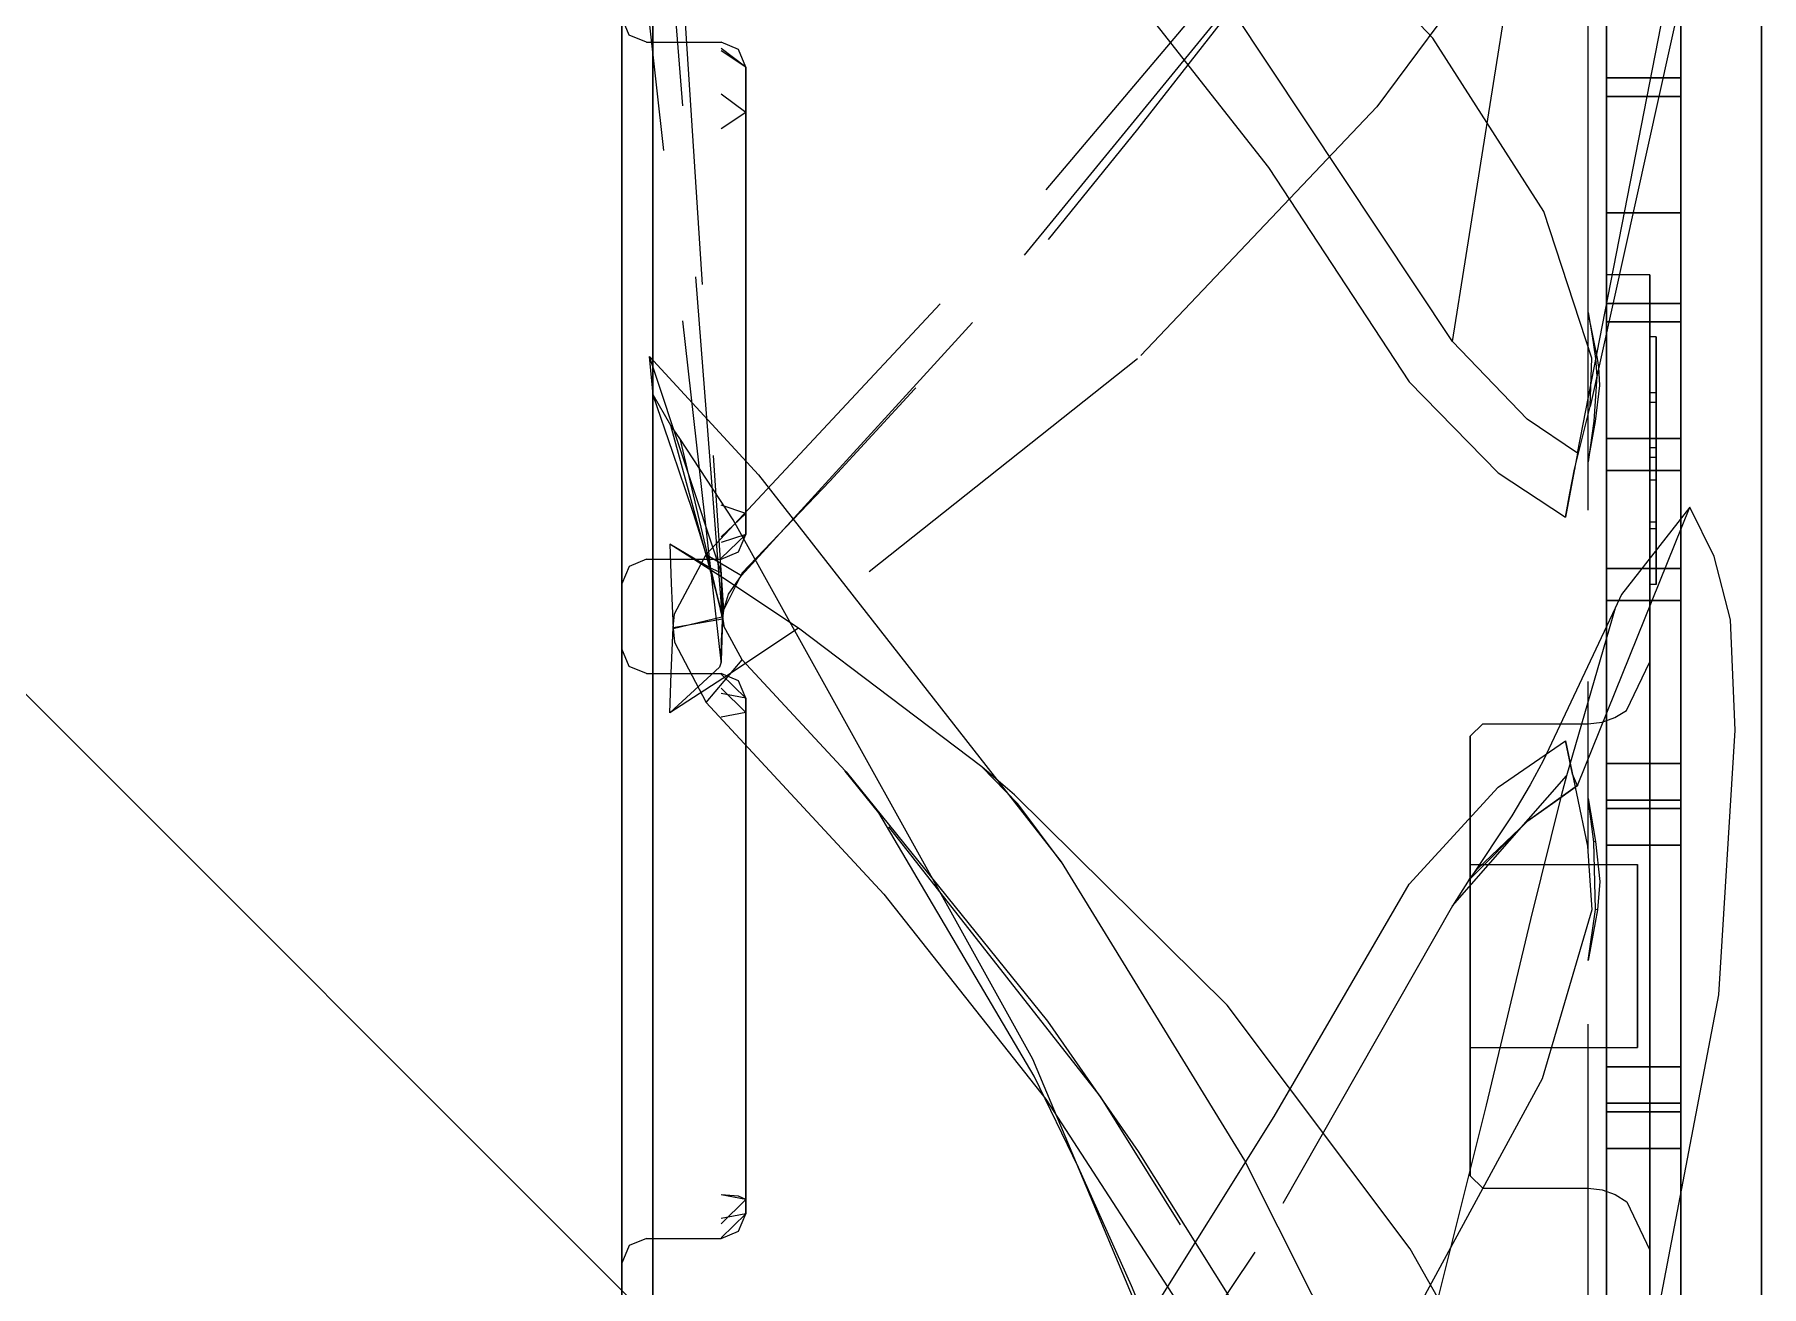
# Model space of a CAD drawing. Header units: metres. Extents: x -6 to 410, y 10 to 287.
# Drawn here: x 24.86 to 39.98, y 213.9 to 224.87 of the extents above; entities that cross this region are included whole.
import ezdxf

# ---------------------------------------------------------------- set-up
doc = ezdxf.new("R2010")
doc.units = ezdxf.units.M
doc.linetypes.add('CENTER2', pattern=[12.5, 8, -1.5, 1.5, -1.5])
doc.linetypes.add('DASHED', pattern=[4.5, 3, -1.5])
for name, color, linetype in [('DIM', 2, 'Continuous'), ('HIDDEN', 9, 'DASHED'), ('VISIBLE', 3, 'Continuous')]:
    doc.layers.add(name, color=color, linetype=linetype)

msp = doc.modelspace()

# ---------------------------------------------------------------- linework, layer by layer
at = {"layer": 'CENTER2', "color": 3, "linetype": 'CENTER2'}
msp.add_line((38.459, 170.7), (38.459, 240.122), dxfattribs=at)
at = {"layer": 'DIM', "color": 2}
msp.add_line((37.385, 206.485), (13.58, 230.29), dxfattribs=at)
at = {"layer": 'HIDDEN'}
for p, q in [((30.507, 225.67), (30.889, 219.827)), ((38.621, 225.58), (38.621, 223.303)), ((38.621, 223.303), (38.621, 225.58)), ((39.272, 223.303), (39.272, 225.58)), ((39.272, 225.58), (39.272, 223.303)), ((30.881, 219.754), (30.43, 225.561)), ((30.868, 219.378), (30.241, 224.974)), ((30, 224.504), (30, 224.903)), ((30, 224.903), (30, 224.504)), ((30.217, 224.798), (30.868, 224.798)), ((30.217, 224.798), (30.868, 224.798)), ((31.084, 224.182), (31.084, 224.581)), ((31.084, 224.581), (31.084, 224.182)), ((38.621, 224.485), (38.621, 222.512)), ((38.621, 222.512), (38.621, 224.485)), ((39.272, 224.485), (38.621, 224.485)), ((38.621, 224.485), (39.272, 224.485)), ((39.272, 222.512), (39.272, 224.485)), ((39.272, 224.485), (39.272, 222.512)), ((38.621, 222.35), (38.621, 224.322)), ((38.621, 224.322), (38.621, 222.35)), ((38.621, 224.322), (39.272, 224.322)), ((39.272, 224.322), (38.621, 224.322)), ((39.272, 224.322), (39.272, 222.35)), ((39.272, 222.35), (39.272, 224.322)), ((39.272, 223.303), (38.621, 223.303)), ((38.621, 223.303), (39.272, 223.303)), ((39.001, 222.762), (38.621, 222.762)), ((38.621, 222.512), (39.272, 222.512)), ((39.272, 222.512), (38.621, 222.512)), ((39.272, 222.35), (38.621, 222.35)), ((38.621, 222.35), (39.272, 222.35)), ((39.055, 222.22), (39.001, 222.22)), ((30.868, 220.159), (30.241, 222.046)), ((39.001, 221.732), (39.055, 221.732)), ((39.001, 221.647), (39.001, 221.732)), ((39.001, 221.732), (39.055, 221.732)), ((39.001, 221.732), (39.001, 221.647)), ((39.001, 221.647), (39.055, 221.647)), ((39.001, 221.647), (39.055, 221.647)), ((39.001, 221.647), (39.055, 221.647)), ((39.001, 221.647), (39.055, 221.647)), ((39.001, 221.647), (39.001, 221.25)), ((39.001, 221.25), (39.001, 221.647)), ((39.055, 221.732), (39.055, 221.647)), ((39.055, 221.647), (39.055, 221.732)), ((39.055, 221.25), (39.055, 221.647)), ((39.055, 221.647), (39.055, 221.25)), ((38.621, 221.33), (38.621, 220.191)), ((38.621, 220.191), (38.621, 221.33)), ((39.272, 221.33), (38.621, 221.33)), ((38.621, 221.33), (39.272, 221.33)), ((39.001, 221.25), (39.055, 221.25)), ((39.001, 221.25), (39.055, 221.25)), ((39.001, 221.25), (39.001, 221.165)), ((39.001, 221.25), (39.055, 221.25)), ((39.001, 221.165), (39.001, 221.25)), ((39.001, 221.25), (39.055, 221.25)), ((39.055, 221.165), (39.055, 221.25)), ((39.055, 221.25), (39.055, 221.165)), ((39.272, 220.191), (39.272, 221.33)), ((39.272, 221.33), (39.272, 220.191)), ((38.621, 219.909), (38.621, 221.048)), ((38.621, 221.048), (38.621, 219.909)), ((38.621, 221.048), (39.272, 221.048)), ((39.272, 221.048), (38.621, 221.048)), ((39.001, 221.165), (39.055, 221.165)), ((39.001, 221.165), (39.055, 221.165)), ((39.001, 221.052), (39.055, 221.052)), ((39.001, 220.967), (39.001, 221.052)), ((39.001, 221.052), (39.055, 221.052)), ((39.001, 221.052), (39.001, 220.542)), ((39.055, 221.052), (39.055, 220.542)), ((39.055, 220.967), (39.055, 221.052)), ((39.272, 221.048), (39.272, 219.909)), ((39.272, 219.909), (39.272, 221.048)), ((39.001, 220.967), (39.055, 220.967)), ((39.001, 220.967), (39.055, 220.967)), ((39.001, 220.967), (39.055, 220.967)), ((39.001, 220.542), (39.001, 220.967)), ((39.001, 220.967), (39.055, 220.967)), ((39.001, 220.967), (39.001, 220.599)), ((39.001, 220.599), (39.001, 220.967)), ((39.055, 220.599), (39.055, 220.967)), ((39.055, 220.967), (39.055, 220.599)), ((39.055, 220.542), (39.055, 220.967)), ((31.084, 220.673), (31.084, 220.489)), ((31.084, 220.489), (31.084, 220.673)), ((38.367, 218.291), (39.351, 220.728)), ((39.001, 220.599), (39.055, 220.599)), ((39.001, 220.599), (39.055, 220.599)), ((39.001, 220.542), (39.055, 220.542)), ((39.001, 220.542), (39.055, 220.542)), ((30, 220.26), (30, 220.076)), ((30, 220.076), (30, 220.26)), ((30.217, 220.272), (30.868, 220.272)), ((30.217, 220.272), (30.868, 220.272)), ((30.881, 219.784), (30.762, 220.222)), ((38.621, 220.191), (39.272, 220.191)), ((39.272, 220.191), (38.621, 220.191)), ((39.055, 220.051), (39.001, 220.051)), ((30.861, 219.829), (30.889, 219.713)), ((39.272, 219.909), (38.621, 219.909)), ((38.621, 219.909), (39.272, 219.909)), ((30, 219.354), (30, 219.478)), ((30, 219.478), (30, 219.354)), ((30.217, 219.271), (30.868, 219.271)), ((30.217, 219.271), (30.868, 219.271)), ((31.084, 218.93), (31.084, 219.054)), ((31.084, 219.054), (31.084, 218.93)), ((37.537, 218.831), (38.459, 218.831)), ((38.621, 218.483), (38.621, 218.088)), ((38.621, 218.088), (38.621, 218.483)), ((39.272, 218.483), (38.621, 218.483)), ((38.621, 218.483), (39.272, 218.483)), ((39.272, 218.088), (39.272, 218.483)), ((39.272, 218.483), (39.272, 218.088)), ((37.272, 217.237), (38.269, 218.375)), ((38.621, 217.767), (38.621, 218.163)), ((38.621, 218.163), (38.621, 217.767)), ((38.621, 218.163), (39.272, 218.163)), ((39.272, 218.163), (38.621, 218.163)), ((38.621, 218.088), (39.272, 218.088)), ((39.272, 218.088), (38.621, 218.088)), ((39.272, 218.163), (39.272, 217.767)), ((39.272, 217.767), (39.272, 218.163)), ((39.272, 217.767), (38.621, 217.767)), ((38.621, 217.767), (39.272, 217.767)), ((37.428, 217.598), (38.892, 217.598)), ((37.428, 215.998), (38.892, 215.998)), ((38.621, 215.433), (38.621, 215.829)), ((38.621, 215.829), (38.621, 215.433)), ((38.621, 215.829), (39.272, 215.829)), ((39.272, 215.829), (38.621, 215.829)), ((39.272, 215.829), (39.272, 215.433)), ((39.272, 215.433), (39.272, 215.829)), ((38.621, 215.508), (38.621, 215.113)), ((38.621, 215.113), (38.621, 215.508)), ((39.272, 215.508), (38.621, 215.508)), ((38.621, 215.508), (39.272, 215.508)), ((39.272, 215.113), (39.272, 215.508)), ((39.272, 215.508), (39.272, 215.113)), ((39.272, 215.433), (38.621, 215.433)), ((38.621, 215.433), (39.272, 215.433)), ((38.621, 215.113), (39.272, 215.113)), ((39.272, 215.113), (38.621, 215.113)), ((37.537, 214.765), (38.459, 214.765)), ((31.084, 214.542), (31.084, 214.666)), ((31.084, 214.666), (31.084, 214.542)), ((30, 214.117), (30, 214.241)), ((30, 214.241), (30, 214.117)), ((30.217, 214.325), (30.868, 214.325)), ((30.217, 214.325), (30.868, 214.325))]:
    msp.add_line(p, q, dxfattribs=at)
for points in [[(30, 203.893), (30, 204.216), (30, 205.171), (30, 206.708), (30, 208.752), (30, 211.199), (30, 213.926), (30, 216.798), (30, 219.669), (30, 222.397), (30, 224.844), (30, 226.887), (30, 228.425), (30, 229.379), (30, 229.703)], [(38.493, 222.031), (38.071, 223.316), (37.1, 224.834), (35.799, 226.216), (34.137, 227.353), (31.546, 228.425)], [(30, 227.534), (30, 227.265), (30, 226.471), (30, 225.192), (30, 223.492), (30, 221.456), (30, 219.187), (30, 216.798), (30, 214.409), (30, 212.14), (30, 210.104), (30, 208.404), (30, 207.125), (30, 206.331), (30, 206.062)], [(30, 206.062), (30, 206.331), (30, 207.125), (30, 208.404), (30, 210.104), (30, 212.14), (30, 214.409), (30, 216.798), (30, 219.187), (30, 221.456), (30, 223.492), (30, 225.192), (30, 226.471), (30, 227.265), (30, 227.534)], [(37.272, 227.482), (35.422, 225.257), (32.562, 221.76), (31.822, 220.955), (31.053, 220.154)], [(30.271, 227.263), (30.271, 227), (30.271, 226.226), (30.271, 224.98), (30.271, 223.323), (30.271, 221.338), (30.271, 219.127), (30.271, 216.798), (30.271, 214.469), (30.271, 212.257), (30.271, 210.273), (30.271, 208.616), (30.271, 207.369), (30.271, 206.595), (30.271, 206.333)], [(30.271, 206.333), (30.271, 206.595), (30.271, 207.369), (30.271, 208.616), (30.271, 210.273), (30.271, 212.257), (30.271, 214.469), (30.271, 216.798), (30.271, 219.127), (30.271, 221.338), (30.271, 223.323), (30.271, 224.98), (30.271, 226.226), (30.271, 227), (30.271, 227.263)], [(30.739, 220.314), (33.716, 223.505), (36.893, 227.267)], [(31.048, 220.128), (33.734, 223.071), (34.518, 224.038), (35.594, 225.417), (37.208, 227.321)], [(38.621, 206.333), (38.621, 206.595), (38.621, 207.369), (38.621, 208.616), (38.621, 210.273), (38.621, 212.257), (38.621, 214.469), (38.621, 216.798), (38.621, 219.127), (38.621, 221.338), (38.621, 223.323), (38.621, 224.98), (38.621, 226.226), (38.621, 227), (38.621, 227.263)], [(38.621, 227.263), (38.621, 227), (38.621, 226.226), (38.621, 224.98), (38.621, 223.323), (38.621, 221.338), (38.621, 219.127), (38.621, 216.798), (38.621, 214.469), (38.621, 212.257), (38.621, 210.273), (38.621, 208.616), (38.621, 207.369), (38.621, 206.595), (38.621, 206.333)], [(38.493, 227.134), (38.028, 226.139), (36.609, 224.231), (34.513, 222.026), (31.546, 219.669)], [(38.621, 225.58), (38.621, 225.569), (38.621, 225.548), (38.621, 225.516), (38.621, 225.473), (38.621, 225.42), (38.621, 225.356), (38.621, 225.283), (38.621, 225.198), (38.621, 225.104), (38.621, 225), (38.621, 224.886), (38.621, 224.762), (38.621, 224.628), (38.621, 224.485)], [(38.621, 224.485), (38.621, 224.628), (38.621, 224.762), (38.621, 224.886), (38.621, 225), (38.621, 225.104), (38.621, 225.198), (38.621, 225.283), (38.621, 225.356), (38.621, 225.42), (38.621, 225.473), (38.621, 225.516), (38.621, 225.548), (38.621, 225.569), (38.621, 225.58)], [(39.272, 224.485), (39.272, 224.628), (39.272, 224.762), (39.272, 224.886), (39.272, 225), (39.272, 225.104), (39.272, 225.198), (39.272, 225.283), (39.272, 225.356), (39.272, 225.42), (39.272, 225.473), (39.272, 225.516), (39.272, 225.548), (39.272, 225.569), (39.272, 225.58)], [(39.272, 225.58), (39.272, 225.569), (39.272, 225.548), (39.272, 225.516), (39.272, 225.473), (39.272, 225.42), (39.272, 225.356), (39.272, 225.283), (39.272, 225.198), (39.272, 225.104), (39.272, 225), (39.272, 224.886), (39.272, 224.762), (39.272, 224.628), (39.272, 224.485)], [(30.217, 224.798), (30.065, 224.86), (30, 225.015)], [(30.217, 224.798), (30.065, 224.86), (30, 225.015)], [(30, 224.865), (30, 224.609), (30, 224.346), (30, 224.078), (30, 223.804), (30, 223.525), (30, 223.241), (30, 222.952), (30, 222.659), (30, 222.361), (30, 222.059), (30, 221.753), (30, 221.444), (30, 221.131), (30, 220.815)], [(30, 220.815), (30, 221.131), (30, 221.444), (30, 221.753), (30, 222.059), (30, 222.361), (30, 222.659), (30, 222.952), (30, 223.241), (30, 223.525), (30, 223.804), (30, 224.078), (30, 224.346), (30, 224.609), (30, 224.865)], [(31.084, 224.581), (31.021, 224.734), (30.868, 224.798)], [(31.084, 224.581), (31.021, 224.734), (30.868, 224.798)], [(31.084, 224.581), (30.868, 224.742)], [(31.084, 224.581), (30.868, 224.742)], [(31.084, 224.581), (30.868, 224.723)], [(31.084, 224.581), (30.868, 224.723)], [(31.084, 224.581), (31.084, 224.333), (31.084, 224.08), (31.084, 223.821), (31.084, 223.557), (31.084, 223.288), (31.084, 223.014), (31.084, 222.735), (31.084, 222.452), (31.084, 222.165), (31.084, 221.874), (31.084, 221.579), (31.084, 221.28), (31.084, 220.978), (31.084, 220.673)], [(31.084, 220.673), (31.084, 220.978), (31.084, 221.28), (31.084, 221.579), (31.084, 221.874), (31.084, 222.165), (31.084, 222.452), (31.084, 222.735), (31.084, 223.014), (31.084, 223.288), (31.084, 223.557), (31.084, 223.821), (31.084, 224.08), (31.084, 224.333), (31.084, 224.581)], [(30, 223.898), (30, 223.936), (30, 223.977), (30, 224.02), (30, 224.066), (30, 224.113), (30, 224.161), (30, 224.209), (30, 224.256), (30, 224.303), (30, 224.349), (30, 224.392), (30, 224.433), (30, 224.47), (30, 224.504)], [(30, 224.504), (30, 224.47), (30, 224.433), (30, 224.392), (30, 224.349), (30, 224.303), (30, 224.256), (30, 224.209), (30, 224.161), (30, 224.113), (30, 224.066), (30, 224.02), (30, 223.977), (30, 223.936), (30, 223.898)], [(31.084, 224.182), (30.868, 224.343)], [(31.084, 224.182), (30.868, 224.343)], [(38.621, 224.322), (38.621, 224.16), (38.621, 223.989), (38.621, 223.81), (38.621, 223.622), (38.621, 223.425), (38.621, 223.221), (38.621, 223.009), (38.621, 222.79), (38.621, 222.563), (38.621, 222.329), (38.621, 222.088), (38.621, 221.842), (38.621, 221.589), (38.621, 221.33)], [(38.621, 221.33), (38.621, 221.589), (38.621, 221.842), (38.621, 222.088), (38.621, 222.329), (38.621, 222.563), (38.621, 222.79), (38.621, 223.009), (38.621, 223.221), (38.621, 223.425), (38.621, 223.622), (38.621, 223.81), (38.621, 223.989), (38.621, 224.16), (38.621, 224.322)], [(39.272, 221.33), (39.272, 221.589), (39.272, 221.842), (39.272, 222.088), (39.272, 222.329), (39.272, 222.563), (39.272, 222.79), (39.272, 223.009), (39.272, 223.221), (39.272, 223.425), (39.272, 223.622), (39.272, 223.81), (39.272, 223.989), (39.272, 224.16), (39.272, 224.322)], [(39.272, 224.322), (39.272, 224.16), (39.272, 223.989), (39.272, 223.81), (39.272, 223.622), (39.272, 223.425), (39.272, 223.221), (39.272, 223.009), (39.272, 222.79), (39.272, 222.563), (39.272, 222.329), (39.272, 222.088), (39.272, 221.842), (39.272, 221.589), (39.272, 221.33)], [(31.084, 224.182), (30.868, 224.04)], [(31.084, 224.182), (30.868, 224.04)], [(31.084, 220.489), (31.084, 220.777), (31.084, 221.062), (31.084, 221.344), (31.084, 221.623), (31.084, 221.898), (31.084, 222.17), (31.084, 222.437), (31.084, 222.7), (31.084, 222.959), (31.084, 223.214), (31.084, 223.463), (31.084, 223.708), (31.084, 223.948), (31.084, 224.182)], [(31.084, 224.182), (31.084, 223.948), (31.084, 223.708), (31.084, 223.463), (31.084, 223.214), (31.084, 222.959), (31.084, 222.7), (31.084, 222.437), (31.084, 222.17), (31.084, 221.898), (31.084, 221.623), (31.084, 221.344), (31.084, 221.062), (31.084, 220.777), (31.084, 220.489)], [(30, 220.347), (30, 220.624), (30, 220.898), (30, 221.169), (30, 221.437), (30, 221.702), (30, 221.963), (30, 222.22), (30, 222.473), (30, 222.722), (30, 222.967), (30, 223.207), (30, 223.442), (30, 223.673), (30, 223.898)], [(30, 223.898), (30, 223.673), (30, 223.442), (30, 223.207), (30, 222.967), (30, 222.722), (30, 222.473), (30, 222.22), (30, 221.963), (30, 221.702), (30, 221.437), (30, 221.169), (30, 220.898), (30, 220.624), (30, 220.347)], [(38.621, 222.512), (38.621, 222.614), (38.621, 222.71), (38.621, 222.798), (38.621, 222.88), (38.621, 222.955), (38.621, 223.022), (38.621, 223.083), (38.621, 223.136), (38.621, 223.182), (38.621, 223.221), (38.621, 223.253), (38.621, 223.277), (38.621, 223.293), (38.621, 223.303)], [(38.621, 223.303), (38.621, 223.293), (38.621, 223.277), (38.621, 223.253), (38.621, 223.221), (38.621, 223.182), (38.621, 223.136), (38.621, 223.083), (38.621, 223.022), (38.621, 222.955), (38.621, 222.88), (38.621, 222.798), (38.621, 222.71), (38.621, 222.614), (38.621, 222.512)], [(39.272, 223.303), (39.272, 223.293), (39.272, 223.277), (39.272, 223.253), (39.272, 223.221), (39.272, 223.182), (39.272, 223.136), (39.272, 223.083), (39.272, 223.022), (39.272, 222.955), (39.272, 222.88), (39.272, 222.798), (39.272, 222.71), (39.272, 222.614), (39.272, 222.512)], [(39.272, 222.512), (39.272, 222.614), (39.272, 222.71), (39.272, 222.798), (39.272, 222.88), (39.272, 222.955), (39.272, 223.022), (39.272, 223.083), (39.272, 223.136), (39.272, 223.182), (39.272, 223.221), (39.272, 223.253), (39.272, 223.277), (39.272, 223.293), (39.272, 223.303)], [(38.621, 222.762), (38.621, 222.613), (38.621, 222.172), (38.621, 221.461), (38.621, 220.517), (38.621, 219.386), (38.621, 218.125), (38.621, 216.798), (38.621, 215.471), (38.621, 214.21), (38.621, 213.079), (38.621, 212.135), (38.621, 211.424), (38.621, 210.983), (38.621, 210.833)], [(38.621, 210.833), (38.621, 210.983), (38.621, 211.424), (38.621, 212.135), (38.621, 213.079), (38.621, 214.21), (38.621, 215.471), (38.621, 216.798), (38.621, 218.125), (38.621, 219.386), (38.621, 220.517), (38.621, 221.461), (38.621, 222.172), (38.621, 222.613), (38.621, 222.762)], [(39.001, 210.833), (39.001, 210.983), (39.001, 211.424), (39.001, 212.135), (39.001, 213.079), (39.001, 214.21), (39.001, 215.471), (39.001, 216.798), (39.001, 218.125), (39.001, 219.386), (39.001, 220.517), (39.001, 221.461), (39.001, 222.172), (39.001, 222.613), (39.001, 222.762)], [(39.001, 222.762), (39.001, 222.613), (39.001, 222.172), (39.001, 221.461), (39.001, 220.517), (39.001, 219.386), (39.001, 218.125), (39.001, 216.798), (39.001, 215.471), (39.001, 214.21), (39.001, 213.079), (39.001, 212.135), (39.001, 211.424), (39.001, 210.983), (39.001, 210.833)], [(38.459, 222.433), (38.494, 222.228), (38.523, 222.028)], [(38.542, 222.03), (38.459, 222.433)], [(38.621, 220.191), (38.621, 220.377), (38.621, 220.559), (38.621, 220.736), (38.621, 220.909), (38.621, 221.077), (38.621, 221.241), (38.621, 221.399), (38.621, 221.552), (38.621, 221.699), (38.621, 221.841), (38.621, 221.977), (38.621, 222.108), (38.621, 222.232), (38.621, 222.35)], [(38.621, 222.35), (38.621, 222.232), (38.621, 222.108), (38.621, 221.977), (38.621, 221.841), (38.621, 221.699), (38.621, 221.552), (38.621, 221.399), (38.621, 221.241), (38.621, 221.077), (38.621, 220.909), (38.621, 220.736), (38.621, 220.559), (38.621, 220.377), (38.621, 220.191)], [(39.272, 222.35), (39.272, 222.232), (39.272, 222.108), (39.272, 221.977), (39.272, 221.841), (39.272, 221.699), (39.272, 221.552), (39.272, 221.399), (39.272, 221.241), (39.272, 221.077), (39.272, 220.909), (39.272, 220.736), (39.272, 220.559), (39.272, 220.377), (39.272, 220.191)], [(39.272, 220.191), (39.272, 220.377), (39.272, 220.559), (39.272, 220.736), (39.272, 220.909), (39.272, 221.077), (39.272, 221.241), (39.272, 221.399), (39.272, 221.552), (39.272, 221.699), (39.272, 221.841), (39.272, 221.977), (39.272, 222.108), (39.272, 222.232), (39.272, 222.35)], [(39.001, 220.051), (39.001, 220.078), (39.001, 220.159), (39.001, 220.288), (39.001, 220.46), (39.001, 220.665), (39.001, 220.894), (39.001, 221.136), (39.001, 221.377), (39.001, 221.606), (39.001, 221.812), (39.001, 221.984), (39.001, 222.113), (39.001, 222.193), (39.001, 222.22)], [(39.001, 222.22), (39.001, 222.193), (39.001, 222.113), (39.001, 221.984), (39.001, 221.812), (39.001, 221.606), (39.001, 221.377), (39.001, 221.136), (39.001, 220.894), (39.001, 220.665), (39.001, 220.46), (39.001, 220.288), (39.001, 220.159), (39.001, 220.078), (39.001, 220.051)], [(39.055, 222.22), (39.055, 222.193), (39.055, 222.113), (39.055, 221.984), (39.055, 221.812), (39.055, 221.606), (39.055, 221.377), (39.055, 221.136), (39.055, 220.894), (39.055, 220.665), (39.055, 220.46), (39.055, 220.288), (39.055, 220.159), (39.055, 220.078), (39.055, 220.051)], [(39.055, 220.051), (39.055, 220.078), (39.055, 220.159), (39.055, 220.288), (39.055, 220.46), (39.055, 220.665), (39.055, 220.894), (39.055, 221.136), (39.055, 221.377), (39.055, 221.606), (39.055, 221.812), (39.055, 221.984), (39.055, 222.113), (39.055, 222.193), (39.055, 222.22)], [(38.478, 221.614), (38.493, 222.031)], [(38.523, 222.028), (38.535, 221.874)], [(38.552, 221.953), (38.542, 222.03)], [(38.621, 221.048), (38.621, 220.876), (38.621, 220.701), (38.621, 220.525), (38.621, 220.347), (38.621, 220.167), (38.621, 219.985), (38.621, 219.802), (38.621, 219.617), (38.621, 219.431), (38.621, 219.244), (38.621, 219.055), (38.621, 218.866), (38.621, 218.675), (38.621, 218.483)], [(38.621, 218.483), (38.621, 218.675), (38.621, 218.866), (38.621, 219.055), (38.621, 219.244), (38.621, 219.431), (38.621, 219.617), (38.621, 219.802), (38.621, 219.985), (38.621, 220.167), (38.621, 220.347), (38.621, 220.525), (38.621, 220.701), (38.621, 220.876), (38.621, 221.048)], [(39.272, 218.483), (39.272, 218.675), (39.272, 218.866), (39.272, 219.055), (39.272, 219.244), (39.272, 219.431), (39.272, 219.617), (39.272, 219.802), (39.272, 219.985), (39.272, 220.167), (39.272, 220.347), (39.272, 220.525), (39.272, 220.701), (39.272, 220.876), (39.272, 221.048)], [(39.272, 221.048), (39.272, 220.876), (39.272, 220.701), (39.272, 220.525), (39.272, 220.347), (39.272, 220.167), (39.272, 219.985), (39.272, 219.802), (39.272, 219.617), (39.272, 219.431), (39.272, 219.244), (39.272, 219.055), (39.272, 218.866), (39.272, 218.675), (39.272, 218.483)], [(30, 220.815), (30, 220.767), (30, 220.719), (30, 220.669), (30, 220.62), (30, 220.572), (30, 220.525), (30, 220.48), (30, 220.437), (30, 220.397), (30, 220.361), (30, 220.329), (30, 220.301), (30, 220.278), (30, 220.26)], [(30, 220.26), (30, 220.278), (30, 220.301), (30, 220.329), (30, 220.361), (30, 220.397), (30, 220.437), (30, 220.48), (30, 220.525), (30, 220.572), (30, 220.62), (30, 220.669), (30, 220.719), (30, 220.767), (30, 220.815)], [(31.084, 220.673), (30.868, 220.744)], [(31.084, 220.673), (30.868, 220.744)], [(38.261, 220.64), (38.3, 220.849)], [(31.084, 220.673), (30.868, 220.467)], [(31.084, 220.673), (30.868, 220.467)], [(39.351, 220.728), (38.753, 219.962)], [(39.564, 220.296), (39.351, 220.728)], [(31.084, 220.489), (30.868, 220.418)], [(31.084, 220.489), (30.868, 220.282)], [(31.084, 220.489), (30.868, 220.418)], [(31.084, 220.489), (30.868, 220.282)], [(30.868, 220.272), (31.021, 220.335), (31.084, 220.489)], [(30.868, 220.272), (31.021, 220.335), (31.084, 220.489)], [(30, 220.055), (30, 220.057), (30, 220.062), (30, 220.07), (30, 220.082), (30, 220.097), (30, 220.114), (30, 220.135), (30, 220.159), (30, 220.185), (30, 220.214), (30, 220.244), (30, 220.277), (30, 220.311), (30, 220.347)], [(30, 220.347), (30, 220.311), (30, 220.277), (30, 220.244), (30, 220.214), (30, 220.185), (30, 220.159), (30, 220.135), (30, 220.114), (30, 220.097), (30, 220.082), (30, 220.07), (30, 220.062), (30, 220.057), (30, 220.055)], [(30.884, 220.108), (30.421, 220.403)], [(30.462, 219.793), (30.739, 220.314)], [(30.739, 220.314), (31.048, 220.128)], [(39.706, 219.74), (39.564, 220.296)], [(30.217, 220.272), (30.065, 220.209), (30, 220.055)], [(30.217, 220.272), (30.065, 220.209), (30, 220.055)], [(30.76, 220.23), (30.761, 220.225)], [(30.855, 220.157), (30.769, 220.197)], [(30.868, 220.158), (30.855, 220.157)], [(30.868, 220.159), (30.868, 220.158)], [(30.881, 219.784), (30.868, 220.159)], [(30.868, 220.158), (30.869, 220.11), (30.871, 220.017), (30.873, 219.966), (30.875, 219.923), (30.876, 219.879), (30.879, 219.827), (30.881, 219.782)], [(31.053, 220.154), (30.889, 219.827)], [(31.048, 220.128), (31.053, 220.154)], [(30, 220.076), (30, 220.073), (30, 220.071), (30, 220.068), (30, 220.066), (30, 220.064), (30, 220.062), (30, 220.06), (30, 220.059), (30, 220.058), (30, 220.057), (30, 220.056), (30, 220.055), (30, 220.055), (30, 220.055)], [(30, 220.055), (30, 220.055), (30, 220.055), (30, 220.056), (30, 220.057), (30, 220.058), (30, 220.059), (30, 220.06), (30, 220.062), (30, 220.064), (30, 220.066), (30, 220.068), (30, 220.071), (30, 220.073), (30, 220.076)], [(31.546, 219.669), (30.884, 220.108)], [(30.889, 219.819), (30.935, 219.965), (31.048, 220.128)], [(38.697, 219.843), (38.067, 218.508), (37.951, 218.296), (37.792, 218.026), (37.42, 217.468)], [(38.697, 219.842), (38.269, 218.375)], [(38.621, 218.088), (38.621, 218.224), (38.621, 218.359), (38.621, 218.493), (38.621, 218.627), (38.621, 218.76), (38.621, 218.892), (38.621, 219.023), (38.621, 219.153), (38.621, 219.282), (38.621, 219.41), (38.621, 219.537), (38.621, 219.662), (38.621, 219.787), (38.621, 219.909)], [(38.621, 219.909), (38.621, 219.787), (38.621, 219.662), (38.621, 219.537), (38.621, 219.41), (38.621, 219.282), (38.621, 219.153), (38.621, 219.023), (38.621, 218.892), (38.621, 218.76), (38.621, 218.627), (38.621, 218.493), (38.621, 218.359), (38.621, 218.224), (38.621, 218.088)], [(38.753, 219.962), (38.697, 219.842)], [(39.272, 219.909), (39.272, 219.787), (39.272, 219.662), (39.272, 219.537), (39.272, 219.41), (39.272, 219.282), (39.272, 219.153), (39.272, 219.023), (39.272, 218.892), (39.272, 218.76), (39.272, 218.627), (39.272, 218.493), (39.272, 218.359), (39.272, 218.224), (39.272, 218.088)], [(39.272, 218.088), (39.272, 218.224), (39.272, 218.359), (39.272, 218.493), (39.272, 218.627), (39.272, 218.76), (39.272, 218.892), (39.272, 219.023), (39.272, 219.153), (39.272, 219.282), (39.272, 219.41), (39.272, 219.537), (39.272, 219.662), (39.272, 219.787), (39.272, 219.909)], [(30.448, 219.674), (30.462, 219.793)], [(30.448, 219.674), (30.881, 219.75)], [(30.881, 219.754), (30.868, 219.378)], [(30.868, 219.371), (30.87, 219.458), (30.871, 219.515), (30.873, 219.565), (30.875, 219.608), (30.877, 219.653), (30.881, 219.75)], [(30.876, 219.766), (30.881, 219.782)], [(30.889, 219.827), (30.881, 219.754)], [(30.881, 219.75), (30.884, 219.784), (30.889, 219.819)], [(30.881, 219.782), (30.881, 219.784)], [(30.889, 219.713), (30.881, 219.784)], [(30.881, 219.782), (30.884, 219.748), (30.889, 219.713)], [(30.881, 219.75), (30.881, 219.754)], [(30.894, 219.687), (30.889, 219.713)], [(30.889, 219.713), (30.894, 219.687)], [(31.195, 200.027), (33.204, 202.152), (34.738, 204.21), (36.67, 207.511), (38.215, 210.946), (39.079, 213.71), (39.604, 216.458), (39.747, 218.774), (39.706, 219.74)], [(30.433, 219.273), (30.448, 219.674)], [(31.546, 219.669), (30.884, 219.227)], [(33.151, 218.454), (31.546, 219.669)], [(30, 219.478), (30, 219.48), (30, 219.481), (30, 219.482), (30, 219.483), (30, 219.484), (30, 219.485), (30, 219.486), (30, 219.486), (30, 219.487), (30, 219.487), (30, 219.488), (30, 219.488), (30, 219.488), (30, 219.488)], [(30, 219.488), (30, 219.486), (30, 219.48), (30, 219.469), (30, 219.455), (30, 219.436), (30, 219.414), (30, 219.389), (30, 219.36), (30, 219.328), (30, 219.294), (30, 219.257), (30, 219.218), (30, 219.178), (30, 219.137)], [(30, 219.137), (30, 219.178), (30, 219.218), (30, 219.257), (30, 219.294), (30, 219.328), (30, 219.36), (30, 219.389), (30, 219.414), (30, 219.436), (30, 219.455), (30, 219.469), (30, 219.48), (30, 219.486), (30, 219.488)], [(30, 219.488), (30, 219.488), (30, 219.488), (30, 219.488), (30, 219.487), (30, 219.487), (30, 219.486), (30, 219.486), (30, 219.485), (30, 219.484), (30, 219.483), (30, 219.482), (30, 219.481), (30, 219.48), (30, 219.478)], [(30.217, 219.271), (30.065, 219.333), (30, 219.488)], [(30.217, 219.271), (30.065, 219.333), (30, 219.488)], [(30.868, 219.378), (30.868, 219.371)], [(30, 218.848), (30, 218.896), (30, 218.944), (30, 218.992), (30, 219.039), (30, 219.085), (30, 219.128), (30, 219.17), (30, 219.208), (30, 219.244), (30, 219.275), (30, 219.302), (30, 219.324), (30, 219.342), (30, 219.354)], [(30, 219.354), (30, 219.342), (30, 219.324), (30, 219.302), (30, 219.275), (30, 219.244), (30, 219.208), (30, 219.17), (30, 219.128), (30, 219.085), (30, 219.039), (30, 218.992), (30, 218.944), (30, 218.896), (30, 218.848)], [(30.855, 219.327), (30.421, 218.927)], [(30.421, 218.927), (30.433, 219.273)], [(30.884, 219.227), (30.421, 218.927)], [(30.868, 219.371), (30.855, 219.327)], [(31.084, 219.054), (31.021, 219.208), (30.868, 219.271)], [(31.084, 219.054), (31.021, 219.208), (30.868, 219.271)], [(31.084, 219.054), (30.868, 219.266)], [(31.084, 219.054), (30.868, 219.266)], [(38.459, 218.831), (38.581, 218.845), (38.693, 218.885), (38.794, 218.948), (39.001, 219.373)], [(39.001, 219.367), (39.001, 219.368), (39.001, 219.369), (39.001, 219.37), (39.001, 219.37), (39.001, 219.371), (39.001, 219.371), (39.001, 219.372), (39.001, 219.372), (39.001, 219.373), (39.001, 219.373), (39.001, 219.373), (39.001, 219.373), (39.001, 219.373), (39.001, 219.373)], [(39.001, 219.373), (39.001, 219.312), (39.001, 219.129), (39.001, 218.835), (39.001, 218.443), (39.001, 217.972), (39.001, 217.444), (39.001, 216.886), (39.001, 216.323), (39.001, 215.784), (39.001, 215.292), (39.001, 214.874), (39.001, 214.547), (39.001, 214.328), (39.001, 214.228)], [(39.001, 219.364), (39.001, 219.365), (39.001, 219.365), (39.001, 219.365), (39.001, 219.365), (39.001, 219.365), (39.001, 219.366), (39.001, 219.366), (39.001, 219.366), (39.001, 219.366), (39.001, 219.367), (39.001, 219.367), (39.001, 219.367), (39.001, 219.367), (39.001, 219.367)], [(39.001, 219.367), (39.001, 219.364)], [(39.001, 214.222), (39.001, 214.283), (39.001, 214.464), (39.001, 214.756), (39.001, 215.144), (39.001, 215.611), (39.001, 216.135), (39.001, 216.69), (39.001, 217.25), (39.001, 217.788), (39.001, 218.28), (39.001, 218.701), (39.001, 219.032), (39.001, 219.257), (39.001, 219.364)], [(30, 219.137), (30, 218.806), (30, 218.473), (30, 218.14), (30, 217.805), (30, 217.47), (30, 217.134), (30, 216.798), (30, 216.462), (30, 216.126), (30, 215.791), (30, 215.456), (30, 215.122), (30, 214.79), (30, 214.459)], [(30, 214.459), (30, 214.79), (30, 215.122), (30, 215.456), (30, 215.791), (30, 216.126), (30, 216.462), (30, 216.798), (30, 217.134), (30, 217.47), (30, 217.805), (30, 218.14), (30, 218.473), (30, 218.806), (30, 219.137)], [(31.084, 218.93), (30.868, 219.142)], [(31.084, 218.93), (30.868, 219.142)], [(31.084, 219.054), (30.868, 219.095)], [(31.084, 219.054), (30.868, 219.095)], [(31.084, 218.93), (30.868, 218.889)], [(31.084, 218.93), (30.868, 218.889)], [(31.084, 219.054), (31.084, 218.735), (31.084, 218.414), (31.084, 218.092), (31.084, 217.77), (31.084, 217.446), (31.084, 217.122), (31.084, 216.798), (31.084, 216.474), (31.084, 216.15), (31.084, 215.826), (31.084, 215.503), (31.084, 215.181), (31.084, 214.861), (31.084, 214.542)], [(31.084, 214.542), (31.084, 214.861), (31.084, 215.181), (31.084, 215.503), (31.084, 215.826), (31.084, 216.15), (31.084, 216.474), (31.084, 216.798), (31.084, 217.122), (31.084, 217.446), (31.084, 217.77), (31.084, 218.092), (31.084, 218.414), (31.084, 218.735), (31.084, 219.054)], [(31.084, 214.666), (31.084, 214.967), (31.084, 215.27), (31.084, 215.574), (31.084, 215.88), (31.084, 216.185), (31.084, 216.491), (31.084, 216.798), (31.084, 217.104), (31.084, 217.41), (31.084, 217.716), (31.084, 218.021), (31.084, 218.325), (31.084, 218.628), (31.084, 218.93)], [(31.084, 218.93), (31.084, 218.628), (31.084, 218.325), (31.084, 218.021), (31.084, 217.716), (31.084, 217.41), (31.084, 217.104), (31.084, 216.798), (31.084, 216.491), (31.084, 216.185), (31.084, 215.88), (31.084, 215.574), (31.084, 215.27), (31.084, 214.967), (31.084, 214.666)], [(30, 214.748), (30, 215.038), (30, 215.329), (30, 215.621), (30, 215.915), (30, 216.209), (30, 216.503), (30, 216.798), (30, 217.092), (30, 217.387), (30, 217.681), (30, 217.974), (30, 218.267), (30, 218.558), (30, 218.848)], [(30, 218.848), (30, 218.558), (30, 218.267), (30, 217.974), (30, 217.681), (30, 217.387), (30, 217.092), (30, 216.798), (30, 216.503), (30, 216.209), (30, 215.915), (30, 215.621), (30, 215.329), (30, 215.038), (30, 214.748)], [(37.428, 218.723), (37.537, 218.831)], [(37.428, 218.723), (37.428, 218.674), (37.428, 218.532), (37.428, 218.303), (37.428, 217.998), (37.428, 217.633), (37.428, 217.226), (37.428, 216.798), (37.428, 216.37), (37.428, 215.963), (37.428, 215.598), (37.428, 215.293), (37.428, 215.064), (37.428, 214.921), (37.428, 214.873)], [(37.428, 214.873), (37.428, 214.921), (37.428, 215.064), (37.428, 215.293), (37.428, 215.598), (37.428, 215.963), (37.428, 216.37), (37.428, 216.798), (37.428, 217.226), (37.428, 217.633), (37.428, 217.998), (37.428, 218.303), (37.428, 218.532), (37.428, 218.674), (37.428, 218.723)], [(37.671, 218.276), (38.261, 218.682)], [(38.261, 218.682), (38.453, 217.76)], [(38.365, 218.287), (38.323, 218.389), (38.261, 218.682)], [(38.269, 218.375), (38.223, 218.199), (37.954, 217.117), (37.568, 215.491), (37.039, 213.386), (35.731, 209.466), (34.203, 205.745), (32.523, 202.613), (30.973, 200.358)], [(37.272, 210.625), (34.19, 215.569), (31.955, 218.417)], [(31.963, 218.409), (33.727, 216.226), (34.52, 215.085), (35.695, 213.214), (37.26, 210.663)], [(33.437, 218.21), (33.151, 218.454)], [(33.845, 217.622), (33.468, 218.129), (33.151, 218.454)], [(36.893, 217.427), (37.671, 218.276)], [(38.365, 218.287), (38.149, 218.134), (37.924, 217.973)], [(38.367, 218.291), (37.925, 217.975)], [(38.367, 218.291), (38.365, 218.287)], [(38.509, 217.796), (38.459, 218.176)], [(38.459, 218.176), (38.525, 217.8)], [(38.621, 218.163), (38.621, 217.969), (38.621, 217.775), (38.621, 217.58), (38.621, 217.385), (38.621, 217.189), (38.621, 216.994), (38.621, 216.798), (38.621, 216.602), (38.621, 216.406), (38.621, 216.211), (38.621, 216.016), (38.621, 215.821), (38.621, 215.627), (38.621, 215.433)], [(38.621, 215.433), (38.621, 215.627), (38.621, 215.821), (38.621, 216.016), (38.621, 216.211), (38.621, 216.406), (38.621, 216.602), (38.621, 216.798), (38.621, 216.994), (38.621, 217.189), (38.621, 217.385), (38.621, 217.58), (38.621, 217.775), (38.621, 217.969), (38.621, 218.163)], [(39.272, 215.433), (39.272, 215.627), (39.272, 215.821), (39.272, 216.016), (39.272, 216.211), (39.272, 216.406), (39.272, 216.602), (39.272, 216.798), (39.272, 216.994), (39.272, 217.189), (39.272, 217.385), (39.272, 217.58), (39.272, 217.775), (39.272, 217.969), (39.272, 218.163)], [(39.272, 218.163), (39.272, 217.969), (39.272, 217.775), (39.272, 217.58), (39.272, 217.385), (39.272, 217.189), (39.272, 216.994), (39.272, 216.798), (39.272, 216.602), (39.272, 216.406), (39.272, 216.211), (39.272, 216.016), (39.272, 215.821), (39.272, 215.627), (39.272, 215.433)], [(37.419, 217.467), (37.488, 217.558), (37.924, 217.973)], [(37.925, 217.975), (37.42, 217.468)], [(38.453, 217.76), (38.493, 217.201)], [(38.525, 217.8), (38.509, 217.796)], [(38.523, 217.205), (38.509, 217.796)], [(38.525, 217.8), (38.561, 217.449)], [(38.621, 215.829), (38.621, 215.966), (38.621, 216.104), (38.621, 216.243), (38.621, 216.381), (38.621, 216.52), (38.621, 216.659), (38.621, 216.798), (38.621, 216.937), (38.621, 217.076), (38.621, 217.215), (38.621, 217.353), (38.621, 217.492), (38.621, 217.63), (38.621, 217.767)], [(38.621, 217.767), (38.621, 217.63), (38.621, 217.492), (38.621, 217.353), (38.621, 217.215), (38.621, 217.076), (38.621, 216.937), (38.621, 216.798), (38.621, 216.659), (38.621, 216.52), (38.621, 216.381), (38.621, 216.243), (38.621, 216.104), (38.621, 215.966), (38.621, 215.829)], [(39.272, 217.767), (39.272, 217.63), (39.272, 217.492), (39.272, 217.353), (39.272, 217.215), (39.272, 217.076), (39.272, 216.937), (39.272, 216.798), (39.272, 216.659), (39.272, 216.52), (39.272, 216.381), (39.272, 216.243), (39.272, 216.104), (39.272, 215.966), (39.272, 215.829)], [(39.272, 215.829), (39.272, 215.966), (39.272, 216.104), (39.272, 216.243), (39.272, 216.381), (39.272, 216.52), (39.272, 216.659), (39.272, 216.798), (39.272, 216.937), (39.272, 217.076), (39.272, 217.215), (39.272, 217.353), (39.272, 217.492), (39.272, 217.63), (39.272, 217.767)], [(37.428, 217.598), (37.428, 217.578), (37.428, 217.518), (37.428, 217.423), (37.428, 217.297), (37.428, 217.145), (37.428, 216.976), (37.428, 216.798), (37.428, 216.62), (37.428, 216.451), (37.428, 216.299), (37.428, 216.173), (37.428, 216.077), (37.428, 216.018), (37.428, 215.998)], [(37.428, 215.998), (37.428, 216.018), (37.428, 216.077), (37.428, 216.173), (37.428, 216.299), (37.428, 216.451), (37.428, 216.62), (37.428, 216.798), (37.428, 216.976), (37.428, 217.145), (37.428, 217.297), (37.428, 217.423), (37.428, 217.518), (37.428, 217.578), (37.428, 217.598)], [(38.892, 215.998), (38.892, 216.018), (38.892, 216.077), (38.892, 216.173), (38.892, 216.299), (38.892, 216.451), (38.892, 216.62), (38.892, 216.798), (38.892, 216.976), (38.892, 217.145), (38.892, 217.297), (38.892, 217.423), (38.892, 217.518), (38.892, 217.578), (38.892, 217.598)], [(38.892, 217.598), (38.892, 217.578), (38.892, 217.518), (38.892, 217.423), (38.892, 217.297), (38.892, 217.145), (38.892, 216.976), (38.892, 216.798), (38.892, 216.62), (38.892, 216.451), (38.892, 216.299), (38.892, 216.173), (38.892, 216.077), (38.892, 216.018), (38.892, 215.998)], [(30.739, 209.283), (32.79, 211.245), (34.475, 213.42), (35.71, 215.393), (36.893, 217.427)], [(37.419, 217.467), (37.272, 217.237)], [(37.42, 217.468), (37.419, 217.467)], [(38.561, 217.449), (38.542, 217.202)], [(37.272, 217.237), (35.542, 214.205), (33.806, 211.623), (32.032, 209.654), (31.053, 208.769)], [(38.493, 217.201), (38.056, 215.723), (37.013, 213.797), (35.608, 211.924), (33.803, 210.238), (31.546, 208.752)], [(38.459, 216.758), (38.523, 217.205)], [(38.542, 217.202), (38.459, 216.758)], [(38.542, 217.202), (38.523, 217.205)], [(33.712, 215.544), (36.893, 210.639)], [(38.621, 213.686), (38.621, 213.809), (38.621, 213.933), (38.621, 214.059), (38.621, 214.185), (38.621, 214.313), (38.621, 214.442), (38.621, 214.572), (38.621, 214.704), (38.621, 214.836), (38.621, 214.969), (38.621, 215.102), (38.621, 215.237), (38.621, 215.372), (38.621, 215.508)], [(38.621, 215.508), (38.621, 215.372), (38.621, 215.237), (38.621, 215.102), (38.621, 214.969), (38.621, 214.836), (38.621, 214.704), (38.621, 214.572), (38.621, 214.442), (38.621, 214.313), (38.621, 214.185), (38.621, 214.059), (38.621, 213.933), (38.621, 213.809), (38.621, 213.686)], [(39.272, 215.508), (39.272, 215.372), (39.272, 215.237), (39.272, 215.102), (39.272, 214.969), (39.272, 214.836), (39.272, 214.704), (39.272, 214.572), (39.272, 214.442), (39.272, 214.313), (39.272, 214.185), (39.272, 214.059), (39.272, 213.933), (39.272, 213.809), (39.272, 213.686)], [(39.272, 213.686), (39.272, 213.809), (39.272, 213.933), (39.272, 214.059), (39.272, 214.185), (39.272, 214.313), (39.272, 214.442), (39.272, 214.572), (39.272, 214.704), (39.272, 214.836), (39.272, 214.969), (39.272, 215.102), (39.272, 215.237), (39.272, 215.372), (39.272, 215.508)], [(38.621, 215.113), (38.621, 214.921), (38.621, 214.73), (38.621, 214.54), (38.621, 214.352), (38.621, 214.164), (38.621, 213.978), (38.621, 213.794), (38.621, 213.61), (38.621, 213.429), (38.621, 213.249), (38.621, 213.071), (38.621, 212.894), (38.621, 212.72), (38.621, 212.547)], [(38.621, 212.547), (38.621, 212.72), (38.621, 212.894), (38.621, 213.071), (38.621, 213.249), (38.621, 213.429), (38.621, 213.61), (38.621, 213.794), (38.621, 213.978), (38.621, 214.164), (38.621, 214.352), (38.621, 214.54), (38.621, 214.73), (38.621, 214.921), (38.621, 215.113)], [(39.272, 212.547), (39.272, 212.72), (39.272, 212.894), (39.272, 213.071), (39.272, 213.249), (39.272, 213.429), (39.272, 213.61), (39.272, 213.794), (39.272, 213.978), (39.272, 214.164), (39.272, 214.352), (39.272, 214.54), (39.272, 214.73), (39.272, 214.921), (39.272, 215.113)], [(39.272, 215.113), (39.272, 214.921), (39.272, 214.73), (39.272, 214.54), (39.272, 214.352), (39.272, 214.164), (39.272, 213.978), (39.272, 213.794), (39.272, 213.61), (39.272, 213.429), (39.272, 213.249), (39.272, 213.071), (39.272, 212.894), (39.272, 212.72), (39.272, 212.547)], [(37.428, 214.873), (37.537, 214.765)], [(30, 214.241), (30, 214.254), (30, 214.271), (30, 214.294), (30, 214.321), (30, 214.352), (30, 214.387), (30, 214.426), (30, 214.467), (30, 214.511), (30, 214.557), (30, 214.604), (30, 214.652), (30, 214.7), (30, 214.748)], [(30, 214.748), (30, 214.7), (30, 214.652), (30, 214.604), (30, 214.557), (30, 214.511), (30, 214.467), (30, 214.426), (30, 214.387), (30, 214.352), (30, 214.321), (30, 214.294), (30, 214.271), (30, 214.254), (30, 214.241)], [(31.084, 214.666), (31.021, 214.695), (30.868, 214.707)], [(31.084, 214.666), (30.868, 214.707)], [(38.459, 214.765), (38.581, 214.751), (38.697, 214.709), (38.798, 214.645), (39.001, 214.222)], [(31.084, 214.666), (30.868, 214.453)], [(31.084, 214.666), (30.868, 214.453)], [(31.084, 214.542), (30.868, 214.5)], [(31.084, 214.542), (30.868, 214.329)], [(31.084, 214.542), (30.868, 214.329)], [(31.084, 214.542), (30.868, 214.5)], [(30.868, 214.325), (31.021, 214.388), (31.084, 214.542)], [(30.868, 214.325), (31.021, 214.388), (31.084, 214.542)], [(30, 214.459), (30, 214.418), (30, 214.377), (30, 214.339), (30, 214.302), (30, 214.267), (30, 214.236), (30, 214.207), (30, 214.181), (30, 214.159), (30, 214.141), (30, 214.127), (30, 214.116), (30, 214.11), (30, 214.108)], [(30, 214.108), (30, 214.11), (30, 214.116), (30, 214.127), (30, 214.141), (30, 214.159), (30, 214.181), (30, 214.207), (30, 214.236), (30, 214.267), (30, 214.302), (30, 214.339), (30, 214.377), (30, 214.418), (30, 214.459)], [(30.217, 214.325), (30.065, 214.262), (30, 214.108)], [(30.217, 214.325), (30.065, 214.262), (30, 214.108)], [(30, 214.108), (30, 214.108), (30, 214.108), (30, 214.108), (30, 214.109), (30, 214.109), (30, 214.109), (30, 214.11), (30, 214.111), (30, 214.112), (30, 214.113), (30, 214.114), (30, 214.115), (30, 214.116), (30, 214.117)], [(30, 214.117), (30, 214.116), (30, 214.115), (30, 214.114), (30, 214.113), (30, 214.112), (30, 214.111), (30, 214.11), (30, 214.109), (30, 214.109), (30, 214.109), (30, 214.108), (30, 214.108), (30, 214.108), (30, 214.108)], [(39.001, 214.228), (39.001, 214.228), (39.001, 214.227), (39.001, 214.226), (39.001, 214.225), (39.001, 214.225), (39.001, 214.224), (39.001, 214.224), (39.001, 214.223), (39.001, 214.223), (39.001, 214.223), (39.001, 214.223), (39.001, 214.222), (39.001, 214.222), (39.001, 214.222)]]:
    msp.add_lwpolyline(points, dxfattribs=at)
at = {"layer": 'VISIBLE'}
for p, q in [((37.272, 222.179), (38.269, 228.463)), ((38.367, 221.201), (39.351, 226.25)), ((30.761, 220.226), (30.43, 221.443)), ((30.507, 221.33), (30.86, 219.837)), ((30.761, 220.225), (30.761, 220.226)), ((30.762, 220.222), (30.761, 220.225)), ((30.86, 219.837), (30.86, 219.836)), ((30.86, 219.836), (30.861, 219.829))]:
    msp.add_line(p, q, dxfattribs=at)
for points in [[(30, 229.703), (30, 229.379), (30, 228.425), (30, 226.887), (30, 224.844), (30, 222.397), (30, 219.669), (30, 216.798), (30, 213.926), (30, 211.199), (30, 208.752), (30, 206.708), (30, 205.171), (30, 204.216), (30, 203.893)], [(37.272, 222.179), (35.346, 225.076), (33.792, 226.819), (32.202, 228.033), (31.053, 228.672)], [(39.977, 205.411), (39.977, 205.697), (39.977, 206.539), (39.977, 207.895), (39.977, 209.698), (39.977, 211.857), (39.977, 214.264), (39.977, 216.798), (39.977, 219.332), (39.977, 221.738), (39.977, 223.897), (39.977, 225.7), (39.977, 227.057), (39.977, 227.899), (39.977, 228.185)], [(39.977, 228.185), (39.977, 228.043), (39.977, 227.623), (39.977, 226.933), (39.977, 225.992), (39.977, 224.823), (39.977, 223.454), (39.977, 221.92), (39.977, 220.259), (39.977, 218.512), (39.977, 216.723), (39.977, 214.935), (39.977, 213.194), (39.977, 211.542), (39.977, 210.02)], [(30.739, 228.121), (32.665, 226.95), (34.246, 225.506), (35.66, 223.701), (36.893, 221.824)], [(39.671, 226.981), (39.378, 225.682), (38.477, 221.608)], [(37.925, 221.499), (37.272, 222.179)], [(30.241, 222.046), (31.195, 221.01)], [(30.273, 221.71), (30.241, 222.046)], [(38.561, 221.794), (38.552, 221.953)], [(36.893, 221.824), (37.671, 221.029)], [(38.535, 221.874), (38.509, 221.481)], [(38.525, 221.477), (38.561, 221.794)], [(30.272, 221.71), (30.444, 221.21), (30.555, 220.882), (30.624, 220.675), (30.678, 220.509), (30.76, 220.23)], [(30.43, 221.443), (30.273, 221.71)], [(38.367, 221.201), (37.925, 221.499)], [(38.34, 221.061), (38.453, 221.515)], [(38.453, 221.515), (38.477, 221.608)], [(38.477, 221.608), (38.478, 221.614)], [(30.507, 221.33), (30.43, 221.443)], [(38.509, 221.481), (38.459, 221.123)], [(38.459, 221.123), (38.525, 221.477)], [(38.525, 221.477), (38.509, 221.481)], [(30.973, 220.617), (30.507, 221.33)], [(38.367, 221.201), (38.261, 220.64)], [(38.323, 220.969), (38.339, 221.054), (38.342, 221.069)], [(38.323, 220.969), (38.34, 221.061)], [(38.342, 221.069), (38.34, 221.061)], [(31.195, 221.01), (33.845, 217.622)], [(37.671, 221.029), (38.261, 220.64)], [(38.3, 220.849), (38.323, 220.969)], [(35.258, 211.94), (33.599, 215.896), (30.973, 220.617)], [(30.421, 220.403), (30.433, 220.063)], [(30.769, 220.197), (30.421, 220.403)], [(30.761, 220.226), (30.811, 220.034), (30.86, 219.836)], [(30.433, 220.063), (30.448, 219.665)], [(30.86, 219.837), (30.894, 219.686)], [(30.448, 219.665), (30.876, 219.766)], [(30.894, 219.686), (30.894, 219.687)], [(31.053, 219.391), (30.894, 219.686)], [(30.448, 219.665), (30.462, 219.546)], [(30.462, 219.546), (30.739, 219.017)], [(30.739, 219.017), (31.053, 219.391)], [(31.954, 218.419), (31.053, 219.391)], [(30.739, 219.017), (32.294, 217.339), (33.712, 215.544)], [(31.955, 218.417), (31.954, 218.419)], [(31.954, 218.419), (31.963, 218.409)], [(35.258, 211.94), (34.816, 213.063), (34.461, 213.911), (33.999, 214.945), (33.611, 215.747), (32.249, 218.052), (31.955, 218.417)], [(38.493, 210.838), (38.047, 212.205), (36.901, 214.233), (35.3, 216.366), (33.437, 218.21)], [(33.845, 217.622), (35.45, 215.008), (37.502, 210.925), (38.273, 209.062), (38.807, 207.502)]]:
    msp.add_lwpolyline(points, dxfattribs=at)

doc.saveas('drawing.dxf')
